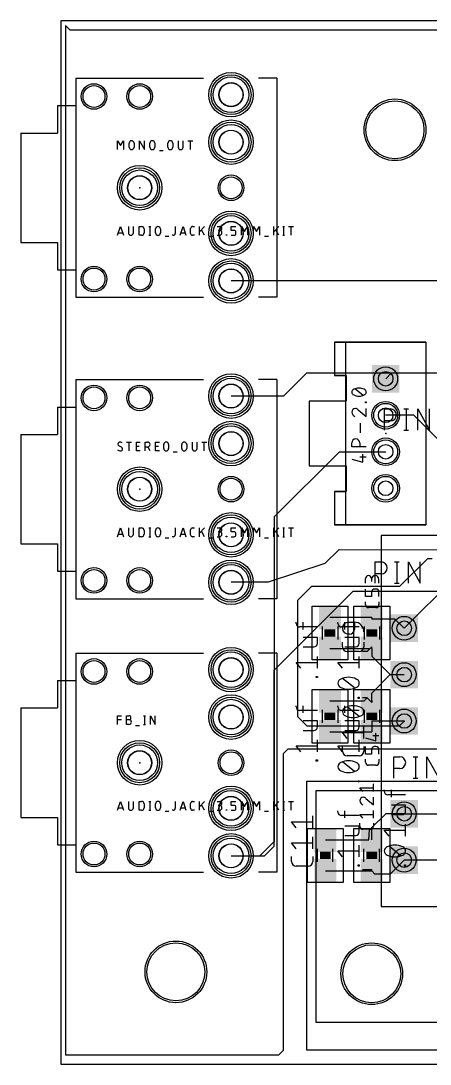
# Model space of a CAD drawing. Extents: x -1.9 to 15.8, y 0 to 5.9.
# Drawn here: x 0.714 to 1.596, y 1.6 to 3.85 of the extents above; entities that cross this region are included whole.
import ezdxf

# ---------------------------------------------------------------- set-up
doc = ezdxf.new("R2010")
doc.units = 0
for name, color, linetype in [('1', 12, 'CONTINUOUS'), ('15', 30, 'CONTINUOUS'), ('16', 132, 'CONTINUOUS'), ('17', 110, 'CONTINUOUS'), ('19', 53, 'CONTINUOUS'), ('2', 41, 'CONTINUOUS'), ('20', 31, 'CONTINUOUS'), ('21', 253, 'CONTINUOUS'), ('23', 53, 'CONTINUOUS'), ('25', 253, 'CONTINUOUS'), ('27', 253, 'CONTINUOUS'), ('29', 253, 'CONTINUOUS'), ('30', 253, 'CONTINUOUS'), ('31', 253, 'CONTINUOUS'), ('35', 253, 'CONTINUOUS'), ('39', 12, 'CONTINUOUS'), ('44', 253, 'CONTINUOUS'), ('51', 253, 'CONTINUOUS')]:
    doc.layers.add(name, color=color, linetype=linetype)

# ---------------------------------------------------------------- blocks, each defined once
blk = doc.blocks.new('RECT')
blk.add_solid([(-0.5, -0.5), (0.5, -0.5), (-0.5, 0.5), (0.5, 0.5)])
blk = doc.blocks.new('ROUNDP')
blk.add_circle((0, 0), 0.5)
blk = doc.blocks.new('SQUAREP')
blk.add_solid([(-0.5, -0.5), (0.5, -0.5), (-0.5, 0.5), (0.5, 0.5)])

msp = doc.modelspace()

# ---------------------------------------------------------------- linework, layer by layer
at = {"layer": '1'}
for p, q in [((1.829213, 3.289213), (1.16685, 3.289213)), ((1.4, 2.92), (1.26, 2.78)), ((1.49937, 2.92), (1.4, 2.92)), ((1.5, 2.92063), (1.49937, 2.92)), ((1.26, 2.78), (1.26, 2.08)), ((1.73, 2.73), (1.54, 2.54)), ((1.59, 2.69), (1.53, 2.63)), ((1.6, 2.69), (1.59, 2.69)), ((1.34, 2.63), (1.31, 2.6)), ((1.53, 2.63), (1.34, 2.63)), ((1.31, 2.6), (1.31, 2.35)), ((1.47, 2.563465), (1.38, 2.563465)), ((1.469867, 2.563331), (1.469843, 2.559685)), ((1.47, 2.563465), (1.469867, 2.563331)), ((1.47, 2.563465), (1.470023, 2.56)), ((1.52, 2.56), (1.470023, 2.56)), ((1.52, 2.56), (1.54, 2.54)), ((1.47, 2.5), (1.465, 2.495)), ((1.47, 2.496535), (1.47, 2.5)), ((1.38, 2.496535), (1.463465, 2.496535)), ((1.46, 2.49), (1.450315, 2.49)), ((1.465, 2.495), (1.46, 2.49)), ((1.463465, 2.496535), (1.465, 2.495)), ((1.47, 2.496535), (1.47, 2.48)), ((1.47, 2.48), (1.51, 2.44)), ((1.47, 2.4), (1.51, 2.44)), ((1.51, 2.44), (1.54, 2.44)), ((1.46, 2.39), (1.450315, 2.39)), ((1.453465, 2.383465), (1.46, 2.39)), ((1.47, 2.38), (1.46, 2.39)), ((1.47, 2.383465), (1.47, 2.4)), ((1.38, 2.383465), (1.453465, 2.383465)), ((1.47, 2.383465), (1.47, 2.38)), ((1.31, 2.35), (1.330157, 2.329843)), ((1.469843, 2.340315), (1.47, 2.316535)), ((1.470157, 2.34), (1.47, 2.316535)), ((1.54, 2.34), (1.470157, 2.34)), ((1.529843, 2.329843), (1.54, 2.34)), ((1.330157, 2.329843), (1.529843, 2.329843)), ((1.5, 2.14), (1.47, 2.11)), ((1.54, 2.14), (1.5, 2.14)), ((1.54, 2.14), (1.85, 2.14)), ((1.463465, 2.083465), (1.465, 2.105)), ((1.47, 2.11), (1.465, 2.105)), ((1.47, 2.083465), (1.47, 2.11)), ((1.26, 2.08), (1.229213, 2.049213)), ((1.37, 2.083465), (1.463465, 2.083465)), ((1.16685, 2.049213), (1.229213, 2.049213)), ((1.51, 2.01), (1.54, 2.04)), ((1.85, 2.04), (1.54, 2.04)), ((1.37, 2.016535), (1.47, 2.016535)), ((1.450315, 2.02), (1.47, 2.02)), ((1.47, 2.016535), (1.47, 2.02)), ((1.47, 2.016535), (1.476535, 2.01)), ((1.51, 2.01), (1.476535, 2.01))]:
    msp.add_line(p, q, dxfattribs=at)
at = {"layer": '15'}
for p, q in [((1.35, 1.69), (1.35, 2.19)), ((1.35, 2.19), (1.7, 2.19)), ((13.6, 1.69), (1.35, 1.69))]:
    msp.add_line(p, q, dxfattribs=at)
at = {"layer": '16'}
for p, q in [((1.33, 3.090787), (1.28, 3.040787)), ((1.33, 3.090787), (1.512677, 3.090787)), ((1.5, 3.07811), (1.512677, 3.090787)), ((1.512677, 3.090787), (1.640787, 3.090787)), ((1.28, 3.040787), (1.16685, 3.040787)), ((1.5, 2.99937), (1.50063, 3)), ((1.50063, 3), (1.56, 3)), ((1.56, 3), (1.62, 2.94)), ((1.399442, 2.710229), (1.369213, 2.68)), ((1.399442, 2.710229), (1.62, 2.709213)), ((1.369213, 2.68), (1.24685, 2.639213)), ((1.24685, 2.639213), (1.16685, 2.639213)), ((1.26, 2.45), (1.43, 2.62)), ((1.43, 2.62), (1.95, 2.62)), ((1.26, 2.07), (1.26, 2.45)), ((1.239213, 2.049213), (1.26, 2.07)), ((1.16685, 2.049213), (1.239213, 2.049213))]:
    msp.add_line(p, q, dxfattribs=at)
at = {"layer": '19'}
msp.add_line((1.38, 2.316535), (1.47, 2.316535), dxfattribs=at)
at = {"layer": '2'}
for p, q in [((0.82, 3.83), (0.81, 3.84)), ((0.81, 3.84), (0.81, 1.62)), ((10.02, 3.83), (0.82, 3.83)), ((1.28, 2.27), (1.29, 2.28)), ((1.29, 2.28), (1.64, 2.28)), ((1.28, 1.63), (1.28, 2.27)), ((1.33, 1.63), (1.33, 2.21)), ((1.33, 2.21), (1.67, 2.21)), ((0.81, 1.62), (1.27, 1.62)), ((1.27, 1.62), (1.28, 1.63)), ((13.54, 1.63), (1.33, 1.63))]:
    msp.add_line(p, q, dxfattribs=at)
at = {"layer": '20'}
for p, q in [((0.8, 3.85), (0.8, 1.6)), ((13.65, 3.85), (0.8, 3.85)), ((0.8, 1.6), (13.65, 1.6))]:
    msp.add_line(p, q, dxfattribs=at)
for centre, radius in [((0.871575, 3.68685), 0.023622), ((0.97, 3.68685), 0.023622), ((1.52, 3.615), 0.0625), ((1.16685, 3.49), 0.023622), ((0.871575, 3.29315), 0.023622), ((0.97, 3.29315), 0.023622), ((0.871575, 3.03685), 0.023622), ((0.97, 3.03685), 0.023622), ((1.16685, 2.84), 0.023622), ((0.871575, 2.64315), 0.023622), ((0.97, 2.64315), 0.023622), ((0.871575, 2.44685), 0.023622), ((0.97, 2.44685), 0.023622), ((1.16685, 2.25), 0.023622), ((0.871575, 2.05315), 0.023622), ((0.97, 2.05315), 0.023622), ((1.048, 1.799), 0.0625), ((1.47, 1.795), 0.0625)]:
    msp.add_circle(centre, radius, dxfattribs=at)
at = {"layer": '21'}
for p, q in [((0.832205, 3.72622), (1.107795, 3.72622)), ((0.832205, 3.72622), (0.832205, 3.25378)), ((1.265276, 3.72622), (1.225906, 3.72622)), ((1.265276, 3.72622), (1.265276, 3.25378)), ((0.832205, 3.25378), (1.107795, 3.25378)), ((1.265276, 3.25378), (1.225906, 3.25378)), ((1.413386, 3.15685), (1.389764, 3.15685)), ((1.389764, 3.15685), (1.389764, 3.085984)), ((1.586614, 3.15685), (1.413386, 3.15685)), ((1.413386, 3.15685), (1.413386, 3.085984)), ((1.53937, 3.15685), (1.46063, 3.15685)), ((1.586614, 3.15685), (1.586614, 2.76315)), ((1.389764, 3.085984), (1.413386, 3.085984)), ((1.413386, 3.085984), (1.413386, 2.834016)), ((0.832205, 3.07622), (1.107795, 3.07622)), ((0.832205, 3.07622), (0.832205, 2.60378)), ((1.265276, 3.07622), (1.225906, 3.07622)), ((1.265276, 3.07622), (1.265276, 2.60378)), ((1.413386, 2.834016), (1.389764, 2.834016)), ((1.389764, 2.834016), (1.389764, 2.76315)), ((1.413386, 2.834016), (1.413386, 2.76315)), ((1.389764, 2.76315), (1.413386, 2.76315)), ((1.413386, 2.76315), (1.586614, 2.76315)), ((1.559055, 2.76315), (1.440945, 2.76315)), ((1.79, 2.74), (1.49, 2.74)), ((1.49, 2.74), (1.49, 1.94)), ((0.832205, 2.60378), (1.107795, 2.60378)), ((1.265276, 2.60378), (1.225906, 2.60378)), ((0.832205, 2.48622), (1.107795, 2.48622)), ((0.832205, 2.48622), (0.832205, 2.01378)), ((1.265276, 2.48622), (1.225906, 2.48622)), ((1.265276, 2.48622), (1.265276, 2.01378)), ((0.832205, 2.01378), (1.107795, 2.01378)), ((1.265276, 2.01378), (1.225906, 2.01378)), ((1.49, 1.94), (1.79, 1.94))]:
    msp.add_line(p, q, dxfattribs=at)
at = {"layer": '23'}
for p in [(0.97, 3.49), (1.5, 2.96), (0.97, 2.84), (1.38, 2.53), (1.47, 2.53), (1.38, 2.35), (1.47, 2.35), (1.54, 2.34), (0.97, 2.25), (1.37, 2.05), (1.47, 2.05)]:
    msp.add_point(p, dxfattribs=at)
at = {"layer": '25'}
for p, q in [((0.9225, 3.5725), (0.9225, 3.5915)), ((0.9225, 3.5915), (0.928833, 3.580944)), ((0.928833, 3.580944), (0.935167, 3.5915)), ((0.935167, 3.5915), (0.935167, 3.5725)), ((0.947315, 3.577778), (0.947315, 3.586222)), ((0.957871, 3.586222), (0.957871, 3.577778)), ((0.969635, 3.5725), (0.969635, 3.5915)), ((0.969635, 3.5915), (0.980191, 3.5725)), ((0.980191, 3.5725), (0.980191, 3.5915)), ((0.991955, 3.577778), (0.991955, 3.586222)), ((1.002511, 3.586222), (1.002511, 3.577778)), ((1.030835, 3.577778), (1.030835, 3.586222)), ((1.04139, 3.586222), (1.04139, 3.577778)), ((1.053155, 3.5915), (1.053155, 3.577778)), ((1.06371, 3.577778), (1.06371, 3.5915)), ((1.074035, 3.5915), (1.08459, 3.5915)), ((1.079312, 3.5725), (1.079312, 3.5915)), ((1.012451, 3.570389), (1.020895, 3.570389)), ((0.930944, 2.930417), (0.925139, 2.933583)), ((0.94194, 2.9415), (0.952495, 2.9415)), ((0.947218, 2.9225), (0.947218, 2.9415)), ((0.962897, 2.9225), (0.962897, 2.9415)), ((0.962897, 2.9415), (0.971341, 2.9415)), ((0.962897, 2.933055), (0.96923, 2.933055)), ((0.98179, 2.9225), (0.98179, 2.9415)), ((0.98179, 2.9415), (0.987068, 2.9415)), ((0.987068, 2.930944), (0.98179, 2.930944)), ((0.992346, 2.9225), (0.988124, 2.930944)), ((1.003936, 2.9225), (1.003936, 2.9415)), ((1.003936, 2.9415), (1.012381, 2.9415)), ((1.003936, 2.933055), (1.010269, 2.933055)), ((1.021859, 2.927778), (1.021859, 2.936222)), ((1.032414, 2.936222), (1.032414, 2.927778)), ((1.060739, 2.927778), (1.060739, 2.936222)), ((1.071294, 2.936222), (1.071294, 2.927778)), ((1.083058, 2.9415), (1.083058, 2.927778)), ((1.093614, 2.927778), (1.093614, 2.9415)), ((1.103938, 2.9415), (1.114494, 2.9415)), ((1.109216, 2.9225), (1.109216, 2.9415)), ((0.971341, 2.9225), (0.962897, 2.9225)), ((1.012381, 2.9225), (1.003936, 2.9225)), ((1.042354, 2.920389), (1.050799, 2.920389)), ((1.4565, 2.637389), (1.4565, 2.647055)), ((1.469389, 2.647055), (1.469389, 2.640611)), ((1.4855, 2.637389), (1.4855, 2.645444)), ((1.4565, 2.608589), (1.4565, 2.6247)), ((1.469389, 2.618255), (1.469389, 2.608589)), ((1.479056, 2.6247), (1.475833, 2.6247)), ((1.4855, 2.608589), (1.4855, 2.618255)), ((1.469389, 2.608589), (1.4565, 2.608589)), ((1.4565, 2.590942), (1.4565, 2.597387)), ((1.4855, 2.597387), (1.4855, 2.590942)), ((1.479056, 2.584498), (1.462945, 2.584498)), ((1.419778, 2.553), (1.432556, 2.553)), ((1.432556, 2.553), (1.432556, 2.537667)), ((1.422333, 2.527445), (1.419778, 2.527445)), ((1.407, 2.500036), (1.407, 2.510258)), ((1.453, 2.510258), (1.453, 2.500036)), ((1.442778, 2.489814), (1.417222, 2.489814)), ((1.442778, 2.35), (1.417222, 2.370445)), ((0.9225, 2.3325), (0.9225, 2.3515)), ((0.9225, 2.3515), (0.930944, 2.3515)), ((0.9225, 2.343055), (0.930944, 2.343055)), ((0.94172, 2.3325), (0.94172, 2.3515)), ((0.94172, 2.3515), (0.946997, 2.3515)), ((0.94172, 2.343055), (0.946997, 2.343055)), ((0.978149, 2.3515), (0.982371, 2.3515)), ((0.98026, 2.3515), (0.98026, 2.3325)), ((0.992983, 2.3325), (0.992983, 2.3515)), ((0.992983, 2.3515), (1.003538, 2.3325)), ((1.003538, 2.3325), (1.003538, 2.3515)), ((0.946997, 2.3325), (0.94172, 2.3325)), ((0.960918, 2.330389), (0.969363, 2.330389)), ((0.978149, 2.3325), (0.982371, 2.3325)), ((1.453, 2.302445), (1.453, 2.328)), ((1.417222, 2.302445), (1.407, 2.315222)), ((1.407, 2.315222), (1.453, 2.315222)), ((1.4565, 2.303833), (1.479056, 2.297389)), ((1.472611, 2.308667), (1.4855, 2.308667)), ((1.479056, 2.297389), (1.479056, 2.3135)), ((1.407, 2.275036), (1.407, 2.285258)), ((1.453, 2.285258), (1.453, 2.275036)), ((1.4565, 2.268589), (1.4565, 2.2847)), ((1.469389, 2.278255), (1.469389, 2.268589)), ((1.479056, 2.2847), (1.475833, 2.2847)), ((1.4855, 2.268589), (1.4855, 2.278255)), ((1.442778, 2.264814), (1.417222, 2.264814)), ((1.469389, 2.268589), (1.4565, 2.268589)), ((1.4565, 2.250942), (1.4565, 2.257387)), ((1.4855, 2.257387), (1.4855, 2.250942)), ((1.479056, 2.244498), (1.462945, 2.244498)), ((1.450945, 2.188191), (1.4445, 2.196246)), ((1.4445, 2.196246), (1.4735, 2.196246)), ((1.4735, 2.188191), (1.4735, 2.204302)), ((1.457389, 2.173085), (1.4735, 2.159391)), ((1.4735, 2.159391), (1.4735, 2.175502)), ((1.450945, 2.130591), (1.4445, 2.138646)), ((1.4445, 2.138646), (1.4735, 2.138646)), ((1.4735, 2.130591), (1.4735, 2.146702)), ((1.307222, 2.109631), (1.297, 2.122408)), ((1.297, 2.122408), (1.343, 2.122408)), ((1.343, 2.109631), (1.343, 2.135186)), ((1.4445, 2.112944), (1.4445, 2.119389)), ((1.4735, 2.119389), (1.4735, 2.112944)), ((1.467056, 2.1065), (1.450945, 2.1065)), ((1.307222, 2.064631), (1.297, 2.077408)), ((1.297, 2.077408), (1.343, 2.077408)), ((1.343, 2.064631), (1.343, 2.090186)), ((1.297, 2.037222), (1.297, 2.047444)), ((1.332778, 2.027), (1.307222, 2.027)), ((1.343, 2.047444), (1.343, 2.037222))]:
    msp.add_line(p, q, dxfattribs=at)
for centre, radius, start, end in [((0.952593, 3.586222), 0.005278, 0, 180), ((0.952593, 3.577778), 0.005278, 180, 0), ((0.997233, 3.586222), 0.005278, 0, 180), ((0.997233, 3.577778), 0.005278, 180, 0), ((1.036112, 3.586222), 0.005278, 0, 180), ((1.036112, 3.577778), 0.005278, 180, 0), ((1.058432, 3.577778), 0.005278, 180, 0), ((0.928833, 2.93142), 0.00892, 224.762097, 269.999596), ((0.92725, 2.937278), 0.004222, 89.99833, 180), ((0.927316, 2.937278), 0.004288, 179.999447, 239.490727), ((0.92725, 2.933583), 0.007917, 53.130102, 89.998219), ((0.928833, 2.926722), 0.004222, 270, 0), ((0.928767, 2.926722), 0.004288, 0.000155, 59.490019), ((0.987068, 2.936222), 0.005278, 270, 90), ((1.027137, 2.936222), 0.005278, 0, 180), ((1.027137, 2.927778), 0.005278, 180, 0), ((1.066016, 2.936222), 0.005278, 0, 180), ((1.066016, 2.927778), 0.005278, 180, 0), ((1.088336, 2.927778), 0.005278, 180, 0), ((1.462944, 2.647055), 0.006444, 0, 180), ((1.477444, 2.645444), 0.008056, 0, 180), ((1.475833, 2.618255), 0.006445, 90, 179.998906), ((1.479056, 2.618255), 0.006444, 0, 90), ((1.462945, 2.590943), 0.006445, 180.002188, 270), ((1.479056, 2.590942), 0.006444, 270, 0), ((1.419778, 2.540222), 0.012778, 90, 270), ((1.432556, 2.532556), 0.020444, 0, 90), ((1.422333, 2.537667), 0.010222, 270, 0), ((1.417222, 2.500036), 0.010222, 180.001379, 270), ((1.442778, 2.500036), 0.010222, 270, 0), ((1.416455, 2.360222), 0.009455, 108.924048, 180.000149), ((1.43, 2.335092), 0.037908, 90.000127, 115.988859), ((1.43, 2.335092), 0.037908, 64.011232, 89.999968), ((1.443544, 2.360222), 0.009456, 0.000034, 71.074725), ((0.946997, 2.347278), 0.004222, 270, 90), ((0.946997, 2.337778), 0.005278, 270, 90), ((1.416455, 2.360222), 0.009455, 179.999972, 251.075831), ((1.43, 2.385352), 0.037908, 244.0111, 269.999914), ((1.43, 2.385353), 0.037908, 269.999991, 295.988809), ((1.443544, 2.360222), 0.009456, 288.925396, 359.999845), ((1.417222, 2.275036), 0.010222, 180.001379, 270), ((1.442778, 2.275036), 0.010222, 270, 0), ((1.475833, 2.278255), 0.006445, 90, 179.998906), ((1.479056, 2.278255), 0.006444, 0, 90), ((1.462945, 2.250943), 0.006445, 180.002188, 270), ((1.479056, 2.250942), 0.006444, 270, 0), ((1.45175, 2.168252), 0.00725, 90, 180), ((1.453814, 2.168252), 0.009314, 180.000104, 252.055305), ((1.45175, 2.167715), 0.007787, 43.602033, 90.000182), ((1.450945, 2.112945), 0.006445, 180.002188, 270), ((1.467056, 2.112944), 0.006444, 270, 0), ((1.307222, 2.037222), 0.010222, 180.001379, 270), ((1.332778, 2.037222), 0.010222, 270, 0)]:
    msp.add_arc(centre, radius, start, end, dxfattribs=at)
at = {"layer": '27'}
for p, q in [((0.9225, 3.3875), (0.928833, 3.4065)), ((0.928833, 3.4065), (0.935167, 3.3875)), ((0.945875, 3.4065), (0.945875, 3.392778)), ((0.956431, 3.392778), (0.956431, 3.4065)), ((0.968915, 3.3875), (0.968915, 3.4065)), ((0.968915, 3.4065), (0.974193, 3.4065)), ((0.979471, 3.401222), (0.979471, 3.392778)), ((0.990082, 3.4065), (0.994304, 3.4065)), ((0.992193, 3.4065), (0.992193, 3.3875)), ((1.004195, 3.392778), (1.004195, 3.401222)), ((1.014751, 3.401222), (1.014751, 3.392778)), ((1.046589, 3.4065), (1.046589, 3.391722)), ((1.057139, 3.3875), (1.063472, 3.4065)), ((1.063472, 3.4065), (1.069806, 3.3875)), ((1.079681, 3.391722), (1.079681, 3.402278)), ((1.083904, 3.4065), (1.088126, 3.4065)), ((1.099091, 3.3875), (1.099091, 3.4065)), ((1.109647, 3.4065), (1.099091, 3.394889)), ((1.109647, 3.3875), (1.103313, 3.399111)), ((1.136674, 3.4065), (1.143007, 3.4065)), ((1.143007, 3.398055), (1.138785, 3.398055)), ((1.166914, 3.398055), (1.166914, 3.4065)), ((1.166914, 3.4065), (1.177469, 3.4065)), ((1.173247, 3.398055), (1.166914, 3.398055)), ((1.189618, 3.3875), (1.189618, 3.4065)), ((1.189618, 3.4065), (1.195951, 3.395944)), ((1.195951, 3.395944), (1.202285, 3.4065)), ((1.202285, 3.4065), (1.202285, 3.3875)), ((1.215538, 3.3875), (1.215538, 3.4065)), ((1.215538, 3.4065), (1.221871, 3.395944)), ((1.221871, 3.395944), (1.228205, 3.4065)), ((1.228205, 3.4065), (1.228205, 3.3875)), ((1.25893, 3.3875), (1.25893, 3.4065)), ((1.269486, 3.4065), (1.25893, 3.394889)), ((1.269486, 3.3875), (1.263152, 3.399111)), ((1.27808, 3.4065), (1.282302, 3.4065)), ((1.280191, 3.4065), (1.280191, 3.3875)), ((1.290753, 3.4065), (1.301309, 3.4065)), ((1.296031, 3.3875), (1.296031, 3.4065)), ((0.933583, 3.39225), (0.924083, 3.39225)), ((0.974193, 3.3875), (0.968915, 3.3875)), ((0.990082, 3.3875), (0.994304, 3.3875)), ((1.024691, 3.385389), (1.033135, 3.385389)), ((1.042366, 3.3875), (1.040255, 3.3875)), ((1.068222, 3.39225), (1.058722, 3.39225)), ((1.088126, 3.3875), (1.083904, 3.3875)), ((1.11829, 3.385389), (1.126734, 3.385389)), ((1.136674, 3.3875), (1.141952, 3.3875)), ((1.156544, 3.3875), (1.156544, 3.388555)), ((1.156544, 3.388555), (1.157599, 3.388555)), ((1.157599, 3.3875), (1.156544, 3.3875)), ((1.157599, 3.388555), (1.157599, 3.3875)), ((1.166914, 3.3875), (1.173247, 3.3875)), ((1.177469, 3.391722), (1.177469, 3.393833)), ((1.239249, 3.385389), (1.247694, 3.385389)), ((1.27808, 3.3875), (1.282302, 3.3875)), ((1.451111, 3.0425), (1.433889, 3.056278)), ((1.456278, 3.026478), (1.456278, 3.0282)), ((1.456278, 3.0282), (1.458, 3.0282)), ((1.458, 3.026478), (1.456278, 3.026478)), ((1.458, 3.0282), (1.458, 3.026478)), ((1.440778, 3.011317), (1.458, 2.996678)), ((1.458, 2.996678), (1.458, 3.0139)), ((1.497612, 2.967), (1.497612, 3.013)), ((1.497612, 3.013), (1.51039, 3.013)), ((1.539112, 3.013), (1.549334, 3.013)), ((1.544223, 3.013), (1.544223, 2.967)), ((1.568945, 2.967), (1.568945, 3.013)), ((1.568945, 3.013), (1.5945, 2.967)), ((1.5945, 2.967), (1.5945, 3.013)), ((1.445945, 2.961356), (1.445945, 2.982022)), ((1.51039, 2.987444), (1.497612, 2.987444)), ((1.539112, 2.967), (1.549334, 2.967)), ((1.427, 2.931095), (1.427, 2.939706)), ((1.458, 2.931095), (1.427, 2.931095)), ((1.444222, 2.939706), (1.444222, 2.931095)), ((1.427, 2.904867), (1.451111, 2.897978)), ((1.444222, 2.910034), (1.458, 2.910034)), ((1.451111, 2.897978), (1.451111, 2.9152)), ((0.9225, 2.7375), (0.928833, 2.7565)), ((0.928833, 2.7565), (0.935167, 2.7375)), ((0.945875, 2.7565), (0.945875, 2.742778)), ((0.956431, 2.742778), (0.956431, 2.7565)), ((0.968915, 2.7375), (0.968915, 2.7565)), ((0.968915, 2.7565), (0.974193, 2.7565)), ((0.979471, 2.751222), (0.979471, 2.742778)), ((0.990082, 2.7565), (0.994304, 2.7565)), ((0.992193, 2.7565), (0.992193, 2.7375)), ((1.004195, 2.742778), (1.004195, 2.751222)), ((1.014751, 2.751222), (1.014751, 2.742778)), ((1.046589, 2.7565), (1.046589, 2.741722)), ((1.057139, 2.7375), (1.063472, 2.7565)), ((1.063472, 2.7565), (1.069806, 2.7375)), ((1.079681, 2.741722), (1.079681, 2.752278)), ((1.083904, 2.7565), (1.088126, 2.7565)), ((1.099091, 2.7375), (1.099091, 2.7565)), ((1.109647, 2.7565), (1.099091, 2.744889)), ((1.109647, 2.7375), (1.103313, 2.749111)), ((1.136674, 2.7565), (1.143007, 2.7565)), ((1.143007, 2.748055), (1.138785, 2.748055)), ((1.166914, 2.748055), (1.166914, 2.7565)), ((1.166914, 2.7565), (1.177469, 2.7565)), ((1.173247, 2.748055), (1.166914, 2.748055)), ((1.189618, 2.7375), (1.189618, 2.7565)), ((1.189618, 2.7565), (1.195951, 2.745944)), ((1.195951, 2.745944), (1.202285, 2.7565)), ((1.202285, 2.7565), (1.202285, 2.7375)), ((1.215538, 2.7375), (1.215538, 2.7565)), ((1.215538, 2.7565), (1.221871, 2.745944)), ((1.221871, 2.745944), (1.228205, 2.7565)), ((1.228205, 2.7565), (1.228205, 2.7375)), ((1.25893, 2.7375), (1.25893, 2.7565)), ((1.269486, 2.7565), (1.25893, 2.744889)), ((1.269486, 2.7375), (1.263152, 2.749111)), ((1.27808, 2.7565), (1.282302, 2.7565)), ((1.280191, 2.7565), (1.280191, 2.7375)), ((1.290753, 2.7565), (1.301309, 2.7565)), ((1.296031, 2.7375), (1.296031, 2.7565)), ((0.933583, 2.74225), (0.924083, 2.74225)), ((0.974193, 2.7375), (0.968915, 2.7375)), ((0.990082, 2.7375), (0.994304, 2.7375)), ((1.024691, 2.735389), (1.033135, 2.735389)), ((1.042366, 2.7375), (1.040255, 2.7375)), ((1.068222, 2.74225), (1.058722, 2.74225)), ((1.088126, 2.7375), (1.083904, 2.7375)), ((1.11829, 2.735389), (1.126734, 2.735389)), ((1.136674, 2.7375), (1.141952, 2.7375)), ((1.156544, 2.7375), (1.156544, 2.738555)), ((1.156544, 2.738555), (1.157599, 2.738555)), ((1.157599, 2.7375), (1.156544, 2.7375)), ((1.157599, 2.738555), (1.157599, 2.7375)), ((1.166914, 2.7375), (1.173247, 2.7375)), ((1.177469, 2.741722), (1.177469, 2.743833)), ((1.239249, 2.735389), (1.247694, 2.735389)), ((1.27808, 2.7375), (1.282302, 2.7375)), ((1.477612, 2.637), (1.477612, 2.683)), ((1.477612, 2.683), (1.49039, 2.683)), ((1.519112, 2.683), (1.529334, 2.683)), ((1.524223, 2.683), (1.524223, 2.637)), ((1.548945, 2.637), (1.548945, 2.683)), ((1.548945, 2.683), (1.5745, 2.637)), ((1.5745, 2.637), (1.5745, 2.683)), ((1.49039, 2.657444), (1.477612, 2.657444)), ((1.519112, 2.637), (1.529334, 2.637)), ((1.307, 2.550444), (1.307, 2.553)), ((1.353, 2.542778), (1.314667, 2.542778)), ((1.322333, 2.537667), (1.322333, 2.553)), ((1.397, 2.550444), (1.397, 2.553)), ((1.443, 2.542778), (1.404667, 2.542778)), ((1.412333, 2.537667), (1.412333, 2.553)), ((1.353, 2.520256), (1.322333, 2.520256)), ((1.353, 2.507478), (1.353, 2.520256)), ((1.443, 2.520256), (1.412333, 2.520256)), ((1.443, 2.507478), (1.443, 2.520256)), ((1.322333, 2.499811), (1.345333, 2.499811)), ((1.412333, 2.499811), (1.435333, 2.499811)), ((1.353, 2.453756), (1.353, 2.479311)), ((1.443, 2.453756), (1.443, 2.479311)), ((1.317222, 2.453756), (1.307, 2.466533)), ((1.307, 2.466533), (1.353, 2.466533)), ((1.407222, 2.453756), (1.397, 2.466533)), ((1.397, 2.466533), (1.443, 2.466533)), ((1.350445, 2.433756), (1.350445, 2.436311)), ((1.350445, 2.436311), (1.353, 2.436311)), ((1.353, 2.433756), (1.350445, 2.433756)), ((1.353, 2.436311), (1.353, 2.433756)), ((1.432778, 2.411311), (1.407222, 2.431756)), ((1.440445, 2.388756), (1.440445, 2.391311)), ((1.440445, 2.391311), (1.443, 2.391311)), ((1.443, 2.388756), (1.440445, 2.388756)), ((1.443, 2.391311), (1.443, 2.388756)), ((1.307, 2.370444), (1.307, 2.373)), ((1.353, 2.362778), (1.314667, 2.362778)), ((1.322333, 2.357667), (1.322333, 2.373)), ((1.397, 2.370444), (1.397, 2.373)), ((1.443, 2.362778), (1.404667, 2.362778)), ((1.412333, 2.357667), (1.412333, 2.373)), ((1.353, 2.340256), (1.322333, 2.340256)), ((1.353, 2.327478), (1.353, 2.340256)), ((1.443, 2.340256), (1.412333, 2.340256)), ((1.443, 2.327478), (1.443, 2.340256)), ((1.322333, 2.319811), (1.345333, 2.319811)), ((1.412333, 2.319811), (1.435333, 2.319811)), ((1.353, 2.273756), (1.353, 2.299311)), ((1.443, 2.273756), (1.443, 2.299311)), ((1.317222, 2.273756), (1.307, 2.286533)), ((1.307, 2.286533), (1.353, 2.286533)), ((1.407222, 2.273756), (1.397, 2.286533)), ((1.397, 2.286533), (1.443, 2.286533)), ((1.350445, 2.253756), (1.350445, 2.256311)), ((1.350445, 2.256311), (1.353, 2.256311)), ((1.353, 2.253756), (1.350445, 2.253756)), ((1.353, 2.256311), (1.353, 2.253756)), ((1.432778, 2.231311), (1.407222, 2.251756)), ((1.517612, 2.217), (1.517612, 2.263)), ((1.517612, 2.263), (1.53039, 2.263)), ((1.559112, 2.263), (1.569334, 2.263)), ((1.564223, 2.263), (1.564223, 2.217)), ((1.588945, 2.217), (1.588945, 2.263)), ((1.588945, 2.263), (1.6145, 2.217)), ((1.53039, 2.237444), (1.517612, 2.237444)), ((1.440445, 2.208756), (1.440445, 2.211311)), ((1.440445, 2.211311), (1.443, 2.211311)), ((1.443, 2.208756), (1.440445, 2.208756)), ((1.443, 2.211311), (1.443, 2.208756)), ((1.559112, 2.217), (1.569334, 2.217)), ((1.497, 2.188688), (1.497, 2.191244)), ((1.512333, 2.175911), (1.512333, 2.191244)), ((0.9225, 2.1475), (0.928833, 2.1665)), ((0.928833, 2.1665), (0.935167, 2.1475)), ((0.945875, 2.1665), (0.945875, 2.152778)), ((0.956431, 2.152778), (0.956431, 2.1665)), ((0.968915, 2.1475), (0.968915, 2.1665)), ((0.968915, 2.1665), (0.974193, 2.1665)), ((0.979471, 2.161222), (0.979471, 2.152778)), ((0.990082, 2.1665), (0.994304, 2.1665)), ((0.992193, 2.1665), (0.992193, 2.1475)), ((1.004195, 2.152778), (1.004195, 2.161222)), ((1.014751, 2.161222), (1.014751, 2.152778)), ((1.046589, 2.1665), (1.046589, 2.151722)), ((1.057139, 2.1475), (1.063472, 2.1665)), ((1.063472, 2.1665), (1.069806, 2.1475)), ((1.079681, 2.151722), (1.079681, 2.162278)), ((1.083904, 2.1665), (1.088126, 2.1665)), ((1.099091, 2.1475), (1.099091, 2.1665)), ((1.109647, 2.1665), (1.099091, 2.154889)), ((1.136674, 2.1665), (1.143007, 2.1665)), ((1.166914, 2.158055), (1.166914, 2.1665)), ((1.166914, 2.1665), (1.177469, 2.1665)), ((1.189618, 2.1475), (1.189618, 2.1665)), ((1.189618, 2.1665), (1.195951, 2.155944)), ((1.195951, 2.155944), (1.202285, 2.1665)), ((1.202285, 2.1665), (1.202285, 2.1475)), ((1.215538, 2.1475), (1.215538, 2.1665)), ((1.215538, 2.1665), (1.221871, 2.155944)), ((1.221871, 2.155944), (1.228205, 2.1665)), ((1.228205, 2.1665), (1.228205, 2.1475)), ((1.25893, 2.1475), (1.25893, 2.1665)), ((1.269486, 2.1665), (1.25893, 2.154889)), ((1.27808, 2.1665), (1.282302, 2.1665)), ((1.280191, 2.1665), (1.280191, 2.1475)), ((1.290753, 2.1665), (1.301309, 2.1665)), ((1.296031, 2.1475), (1.296031, 2.1665)), ((1.543, 2.181022), (1.504667, 2.181022)), ((0.933583, 2.15225), (0.924083, 2.15225)), ((0.974193, 2.1475), (0.968915, 2.1475)), ((0.990082, 2.1475), (0.994304, 2.1475)), ((1.024691, 2.145389), (1.033135, 2.145389)), ((1.042366, 2.1475), (1.040255, 2.1475)), ((1.068222, 2.15225), (1.058722, 2.15225)), ((1.088126, 2.1475), (1.083904, 2.1475)), ((1.109647, 2.1475), (1.103313, 2.159111)), ((1.11829, 2.145389), (1.126734, 2.145389)), ((1.136674, 2.1475), (1.141952, 2.1475)), ((1.143007, 2.158055), (1.138785, 2.158055)), ((1.156544, 2.1475), (1.156544, 2.148555)), ((1.156544, 2.148555), (1.157599, 2.148555)), ((1.157599, 2.1475), (1.156544, 2.1475)), ((1.157599, 2.148555), (1.157599, 2.1475)), ((1.173247, 2.158055), (1.166914, 2.158055)), ((1.166914, 2.1475), (1.173247, 2.1475)), ((1.177469, 2.151722), (1.177469, 2.153833)), ((1.239249, 2.145389), (1.247694, 2.145389)), ((1.269486, 2.1475), (1.263152, 2.159111)), ((1.27808, 2.1475), (1.282302, 2.1475)), ((1.397, 2.143689), (1.397, 2.146244)), ((1.412333, 2.130911), (1.412333, 2.146244)), ((1.543, 2.1585), (1.512333, 2.1585)), ((1.512333, 2.138055), (1.535333, 2.138055)), ((1.543, 2.145722), (1.543, 2.1585)), ((1.443, 2.136022), (1.404667, 2.136022)), ((1.543, 2.092), (1.543, 2.117555)), ((1.443, 2.1135), (1.412333, 2.1135)), ((1.412333, 2.093055), (1.435333, 2.093055)), ((1.443, 2.100722), (1.443, 2.1135)), ((1.507222, 2.092), (1.497, 2.104777)), ((1.497, 2.104777), (1.543, 2.104777)), ((1.443, 2.047), (1.443, 2.072555)), ((1.532778, 2.049555), (1.507222, 2.07)), ((1.407222, 2.047), (1.397, 2.059778)), ((1.397, 2.059778), (1.443, 2.059778)), ((1.440445, 2.027), (1.440445, 2.029555)), ((1.440445, 2.029555), (1.443, 2.029555)), ((1.443, 2.027), (1.440445, 2.027)), ((1.443, 2.029555), (1.443, 2.027)), ((1.540445, 2.027), (1.540445, 2.029555)), ((1.540445, 2.029555), (1.543, 2.029555)), ((1.543, 2.027), (1.540445, 2.027)), ((1.543, 2.029555), (1.543, 2.027))]:
    msp.add_line(p, q, dxfattribs=at)
for centre, radius, start, end in [((0.974193, 3.401222), 0.005278, 0, 90), ((1.009473, 3.401222), 0.005278, 0, 180), ((1.083904, 3.402278), 0.004222, 90.00167, 180), ((1.141952, 3.392778), 0.005278, 270, 90), ((1.143007, 3.402278), 0.004222, 270, 90), ((1.173247, 3.393833), 0.004222, 0, 90), ((0.951153, 3.392778), 0.005278, 180, 0), ((0.974193, 3.392778), 0.005278, 269.998664, 0), ((1.009473, 3.392778), 0.005278, 180, 0), ((1.042366, 3.391722), 0.004222, 270, 0), ((1.083904, 3.391722), 0.004222, 180, 270), ((1.173247, 3.391722), 0.004222, 270, 0), ((1.433372, 3.049389), 0.006372, 108.921957, 180.000033), ((1.433372, 3.049389), 0.006372, 180.000251, 251.075547), ((1.4425, 3.032455), 0.025545, 89.999973, 115.99018), ((1.4425, 3.066324), 0.025546, 244.011022, 270.00002), ((1.4425, 3.032454), 0.025546, 64.010015, 90.000107), ((1.4425, 3.066324), 0.025547, 269.999839, 295.988843), ((1.451628, 3.049389), 0.006372, 359.999686, 71.075669), ((1.451628, 3.049389), 0.006372, 288.926827, 0.00003), ((1.43475, 3.00615), 0.00775, 90, 180), ((1.436956, 3.00615), 0.009956, 180.000062, 252.055658), ((1.43475, 3.005576), 0.008324, 43.601656, 90.000034), ((1.51039, 3.000222), 0.012778, 270, 90), ((1.435611, 2.939706), 0.008611, 0, 180), ((0.974193, 2.751222), 0.005278, 0, 90), ((1.009473, 2.751222), 0.005278, 0, 180), ((1.083904, 2.752278), 0.004222, 90.00167, 180), ((1.141952, 2.742778), 0.005278, 270, 90), ((1.143007, 2.752278), 0.004222, 270, 90), ((1.173247, 2.743833), 0.004222, 0, 90), ((0.951153, 2.742778), 0.005278, 180, 0), ((0.974193, 2.742778), 0.005278, 269.998664, 0), ((1.009473, 2.742778), 0.005278, 180, 0), ((1.042366, 2.741722), 0.004222, 270, 0), ((1.083904, 2.741722), 0.004222, 180, 270), ((1.173247, 2.741722), 0.004222, 270, 0), ((1.49039, 2.670222), 0.012778, 270, 90), ((1.314667, 2.550445), 0.007667, 180.001839, 270), ((1.404667, 2.550445), 0.007667, 180.001839, 270), ((1.345333, 2.507478), 0.007667, 270, 0), ((1.435333, 2.507478), 0.007667, 270, 0), ((1.406455, 2.421533), 0.009455, 108.924048, 180.000149), ((1.42, 2.396403), 0.037908, 90.000127, 115.988859), ((1.42, 2.396403), 0.037908, 64.011232, 89.999968), ((1.433544, 2.421533), 0.009456, 0.000034, 71.074725), ((1.406455, 2.421533), 0.009455, 179.999972, 251.075831), ((1.42, 2.446664), 0.037908, 244.0111, 269.999914), ((1.42, 2.446664), 0.037908, 269.999991, 295.988809), ((1.433544, 2.421533), 0.009456, 288.925396, 359.999845), ((1.314667, 2.370445), 0.007667, 180.001839, 270), ((1.404667, 2.370445), 0.007667, 180.001839, 270), ((1.345333, 2.327478), 0.007667, 270, 0), ((1.435333, 2.327478), 0.007667, 270, 0), ((1.406455, 2.241533), 0.009455, 108.924048, 180.000149), ((1.42, 2.216403), 0.037908, 90.000127, 115.988859), ((1.42, 2.216403), 0.037908, 64.011232, 89.999968), ((1.433544, 2.241533), 0.009456, 0.000034, 71.074725), ((1.53039, 2.250222), 0.012778, 270, 90), ((1.406455, 2.241533), 0.009455, 179.999972, 251.075831), ((1.42, 2.266664), 0.037908, 244.0111, 269.999914), ((1.42, 2.266664), 0.037908, 269.999991, 295.988809), ((1.433544, 2.241533), 0.009456, 288.925396, 359.999845), ((1.504667, 2.188689), 0.007667, 180.001839, 270), ((0.974193, 2.161222), 0.005278, 0, 90), ((1.009473, 2.161222), 0.005278, 0, 180), ((1.083904, 2.162278), 0.004222, 90.00167, 180), ((1.143007, 2.162278), 0.004222, 270, 90), ((0.951153, 2.152778), 0.005278, 180, 0), ((0.974193, 2.152778), 0.005278, 269.998664, 0), ((1.009473, 2.152778), 0.005278, 180, 0), ((1.042366, 2.151722), 0.004222, 270, 0), ((1.083904, 2.151722), 0.004222, 180, 270), ((1.141952, 2.152778), 0.005278, 270, 90), ((1.173247, 2.153833), 0.004222, 0, 90), ((1.173247, 2.151722), 0.004222, 270, 0), ((1.404667, 2.143689), 0.007667, 180.001839, 270), ((1.535333, 2.145722), 0.007667, 270, 0), ((1.435333, 2.100722), 0.007667, 270, 0), ((1.52, 2.034647), 0.037908, 90.000127, 115.988859), ((1.52, 2.034647), 0.037908, 64.011232, 89.999968), ((1.506455, 2.059778), 0.009455, 108.924048, 180.000149), ((1.506455, 2.059778), 0.009455, 179.999972, 251.075831), ((1.52, 2.084908), 0.037908, 244.0111, 269.999914), ((1.52, 2.084908), 0.037908, 269.999991, 295.988809), ((1.533544, 2.059778), 0.009456, 0.000034, 71.074725), ((1.533544, 2.059778), 0.009456, 288.925396, 359.999845)]:
    msp.add_arc(centre, radius, start, end, dxfattribs=at)
at = {"layer": '29'}
for centre, radius in [((0.871575, 3.68685), 0.027622), ((0.97, 3.68685), 0.027622), ((1.16685, 3.690787), 0.026), ((1.52, 3.615), 0.0665), ((1.16685, 3.588425), 0.026), ((0.97, 3.49), 0.026), ((1.16685, 3.49), 0.027622), ((1.16685, 3.391575), 0.026), ((0.871575, 3.29315), 0.027622), ((0.97, 3.29315), 0.027622), ((1.16685, 3.289213), 0.026), ((0.871575, 3.03685), 0.027622), ((0.97, 3.03685), 0.027622), ((1.16685, 3.040787), 0.026), ((1.16685, 2.938425), 0.026), ((0.97, 2.84), 0.026), ((1.16685, 2.84), 0.027622), ((1.16685, 2.741575), 0.026), ((0.871575, 2.64315), 0.027622), ((0.97, 2.64315), 0.027622), ((1.16685, 2.639213), 0.026), ((1.16685, 2.450787), 0.026), ((0.871575, 2.44685), 0.027622), ((0.97, 2.44685), 0.027622), ((1.16685, 2.348425), 0.026), ((0.97, 2.25), 0.026), ((1.16685, 2.25), 0.027622), ((1.16685, 2.151575), 0.026), ((0.871575, 2.05315), 0.027622), ((0.97, 2.05315), 0.027622), ((1.16685, 2.049213), 0.026), ((1.048, 1.799), 0.0665), ((1.47, 1.795), 0.0665)]:
    msp.add_circle(centre, radius, dxfattribs=at)
at = {"layer": '30'}
for centre, radius in [((1.16685, 3.690787), 0.048), ((0.871575, 3.68685), 0.027622), ((0.97, 3.68685), 0.027622), ((1.52, 3.615), 0.0665), ((1.16685, 3.588425), 0.048), ((0.97, 3.49), 0.048), ((1.16685, 3.49), 0.027622), ((1.16685, 3.391575), 0.048), ((1.16685, 3.289213), 0.048), ((0.871575, 3.29315), 0.027622), ((0.97, 3.29315), 0.027622), ((1.16685, 3.040787), 0.048), ((0.871575, 3.03685), 0.027622), ((0.97, 3.03685), 0.027622), ((1.16685, 2.938425), 0.048), ((0.97, 2.84), 0.048), ((1.16685, 2.84), 0.027622), ((1.16685, 2.741575), 0.048), ((1.16685, 2.639213), 0.048), ((0.871575, 2.64315), 0.027622), ((0.97, 2.64315), 0.027622), ((1.16685, 2.450787), 0.048), ((0.871575, 2.44685), 0.027622), ((0.97, 2.44685), 0.027622), ((1.16685, 2.348425), 0.048), ((0.97, 2.25), 0.048), ((1.16685, 2.25), 0.027622), ((1.16685, 2.151575), 0.048), ((1.16685, 2.049213), 0.048), ((0.871575, 2.05315), 0.027622), ((0.97, 2.05315), 0.027622), ((1.048, 1.799), 0.0665), ((1.47, 1.795), 0.0665)]:
    msp.add_circle(centre, radius, dxfattribs=at)
at = {"layer": '39'}
for p, q in [((1.389764, 3.15685), (1.586614, 3.15685)), ((1.39, 3.155), (1.39, 3.085)), ((1.586614, 3.15685), (1.586614, 2.76315)), ((1.39, 3.085), (1.415, 3.085)), ((1.415, 3.085), (1.415, 3.03)), ((1.415, 3.03), (1.335, 3.03)), ((1.335, 3.03), (1.335, 2.89)), ((1.335, 2.89), (1.415, 2.89)), ((1.415, 2.89), (1.415, 2.835)), ((1.415, 2.835), (1.39, 2.835)), ((1.39, 2.835), (1.39, 2.765)), ((1.586614, 2.76315), (1.389764, 2.76315)), ((1.341299, 2.472008), (1.341299, 2.587992)), ((1.341299, 2.587992), (1.418701, 2.587992)), ((1.418701, 2.587992), (1.418701, 2.472008)), ((1.431299, 2.472008), (1.431299, 2.587992)), ((1.431299, 2.587992), (1.508701, 2.587992)), ((1.508701, 2.587992), (1.508701, 2.472008)), ((1.418701, 2.472008), (1.341299, 2.472008)), ((1.508701, 2.472008), (1.431299, 2.472008)), ((1.341299, 2.292008), (1.341299, 2.407992)), ((1.341299, 2.407992), (1.418701, 2.407992)), ((1.418701, 2.407992), (1.418701, 2.292008)), ((1.431299, 2.292008), (1.431299, 2.407992)), ((1.431299, 2.407992), (1.508701, 2.407992)), ((1.508701, 2.407992), (1.508701, 2.292008)), ((1.418701, 2.292008), (1.341299, 2.292008)), ((1.508701, 2.292008), (1.431299, 2.292008)), ((1.331299, 1.992008), (1.331299, 2.107992)), ((1.331299, 2.107992), (1.408701, 2.107992)), ((1.408701, 2.107992), (1.408701, 1.992008)), ((1.431299, 1.992008), (1.431299, 2.107992)), ((1.431299, 2.107992), (1.508701, 2.107992)), ((1.508701, 2.107992), (1.508701, 1.992008)), ((1.408701, 1.992008), (1.331299, 1.992008)), ((1.508701, 1.992008), (1.431299, 1.992008))]:
    msp.add_line(p, q, dxfattribs=at)
at = {"layer": '44'}
for centre, radius in [((1.16685, 3.690787), 0.025591), ((1.16685, 3.588425), 0.025591), ((0.97, 3.49), 0.025591), ((1.16685, 3.391575), 0.025591), ((1.16685, 3.289213), 0.025591), ((1.5, 3.07811), 0.015748), ((1.16685, 3.040787), 0.025591), ((1.5, 2.99937), 0.015748), ((1.16685, 2.938425), 0.025591), ((1.5, 2.92063), 0.015748), ((0.97, 2.84), 0.025591), ((1.5, 2.84189), 0.015748), ((1.16685, 2.741575), 0.025591), ((1.16685, 2.639213), 0.025591), ((1.54, 2.54), 0.015748), ((1.16685, 2.450787), 0.025591), ((1.54, 2.44), 0.015748), ((1.16685, 2.348425), 0.025591), ((1.54, 2.34), 0.015748), ((0.97, 2.25), 0.025591), ((1.16685, 2.151575), 0.025591), ((1.54, 2.14), 0.015748), ((1.16685, 2.049213), 0.025591), ((1.54, 2.04), 0.015748)]:
    msp.add_circle(centre, radius, dxfattribs=at)
at = {"layer": '51'}
for p, q in [((0.832205, 3.72622), (0.832205, 3.667165)), ((0.792835, 3.667165), (0.792835, 3.60811)), ((0.792835, 3.667165), (0.832205, 3.667165)), ((0.714094, 3.60811), (0.714094, 3.37189)), ((0.714094, 3.60811), (0.792835, 3.60811)), ((0.714094, 3.37189), (0.792835, 3.37189)), ((0.792835, 3.37189), (0.792835, 3.312835)), ((0.792835, 3.312835), (0.832205, 3.312835)), ((0.832205, 3.312835), (0.832205, 3.25378)), ((0.832205, 3.07622), (0.832205, 3.017165)), ((0.792835, 3.017165), (0.792835, 2.95811)), ((0.792835, 3.017165), (0.832205, 3.017165)), ((0.714094, 2.95811), (0.714094, 2.72189)), ((0.714094, 2.95811), (0.792835, 2.95811)), ((0.714094, 2.72189), (0.792835, 2.72189)), ((0.792835, 2.72189), (0.792835, 2.662835)), ((0.792835, 2.662835), (0.832205, 2.662835)), ((0.832205, 2.662835), (0.832205, 2.60378)), ((1.363504, 2.544016), (1.363504, 2.515984)), ((1.397008, 2.544016), (1.397008, 2.515984)), ((1.453504, 2.544016), (1.453504, 2.515984)), ((1.487008, 2.544016), (1.487008, 2.515984)), ((0.832205, 2.48622), (0.832205, 2.427165)), ((0.792835, 2.427165), (0.792835, 2.36811)), ((0.792835, 2.427165), (0.832205, 2.427165)), ((0.714094, 2.36811), (0.714094, 2.13189)), ((0.714094, 2.36811), (0.792835, 2.36811)), ((1.363504, 2.364016), (1.363504, 2.335984)), ((1.397008, 2.364016), (1.397008, 2.335984)), ((1.453504, 2.364016), (1.453504, 2.335984)), ((1.487008, 2.364016), (1.487008, 2.335984)), ((0.714094, 2.13189), (0.792835, 2.13189)), ((0.792835, 2.13189), (0.792835, 2.072835)), ((0.792835, 2.072835), (0.832205, 2.072835)), ((0.832205, 2.072835), (0.832205, 2.01378)), ((1.352992, 2.035984), (1.352992, 2.064016)), ((1.386496, 2.035984), (1.386496, 2.064016)), ((1.452992, 2.035984), (1.452992, 2.064016)), ((1.486496, 2.035984), (1.486496, 2.064016))]:
    msp.add_line(p, q, dxfattribs=at)

# ---------------------------------------------------------------- block references
at = {"layer": '1', "xscale": 0.043307, "yscale": 0.03937}
for p, rotation in [((1.38, 2.563465), 270), ((1.47, 2.563465), 270), ((1.38, 2.496535), 270), ((1.47, 2.496535), 270), ((1.38, 2.383465), 270), ((1.47, 2.383465), 270), ((1.38, 2.316535), 270), ((1.47, 2.316535), 270), ((1.37, 2.083465), 90), ((1.47, 2.083465), 90), ((1.37, 2.016535), 90), ((1.47, 2.016535), 90)]:
    msp.add_blockref('RECT', p, dxfattribs=dict(at, rotation=rotation))
at = {"layer": '17'}
for p, xscale, yscale in [((1.16685, 3.690787), 0.086, 0.086), ((1.16685, 3.690787), 0.086, 0.086), ((1.16685, 3.690787), 0.076772, 0.076772), ((1.16685, 3.690787), 0.076772, 0.076772), ((1.16685, 3.588425), 0.086, 0.086), ((1.16685, 3.588425), 0.086, 0.086), ((1.16685, 3.588425), 0.076772, 0.076772), ((1.16685, 3.588425), 0.076772, 0.076772), ((0.97, 3.49), 0.086, 0.086), ((0.97, 3.49), 0.086, 0.086), ((0.97, 3.49), 0.076772, 0.076772), ((0.97, 3.49), 0.076772, 0.076772), ((1.16685, 3.391575), 0.086, 0.086), ((1.16685, 3.391575), 0.086, 0.086), ((1.16685, 3.391575), 0.076772, 0.076772), ((1.16685, 3.391575), 0.076772, 0.076772), ((1.16685, 3.289213), 0.086, 0.086), ((1.16685, 3.289213), 0.086, 0.086), ((1.16685, 3.289213), 0.076772, 0.076772), ((1.16685, 3.289213), 0.076772, 0.076772), ((1.16685, 3.040787), 0.086, 0.086), ((1.16685, 3.040787), 0.086, 0.086), ((1.16685, 3.040787), 0.076772, 0.076772), ((1.16685, 3.040787), 0.076772, 0.076772), ((1.16685, 2.938425), 0.086, 0.086), ((1.16685, 2.938425), 0.086, 0.086), ((1.16685, 2.938425), 0.076772, 0.076772), ((1.16685, 2.938425), 0.076772, 0.076772), ((0.97, 2.84), 0.086, 0.086), ((0.97, 2.84), 0.086, 0.086), ((0.97, 2.84), 0.076772, 0.076772), ((0.97, 2.84), 0.076772, 0.076772), ((1.16685, 2.741575), 0.086, 0.086), ((1.16685, 2.741575), 0.086, 0.086), ((1.16685, 2.741575), 0.076772, 0.076772), ((1.16685, 2.741575), 0.076772, 0.076772), ((1.16685, 2.639213), 0.086, 0.086), ((1.16685, 2.639213), 0.086, 0.086), ((1.16685, 2.639213), 0.076772, 0.076772), ((1.16685, 2.639213), 0.076772, 0.076772), ((1.16685, 2.450787), 0.086, 0.086), ((1.16685, 2.450787), 0.086, 0.086), ((1.16685, 2.450787), 0.076772, 0.076772), ((1.16685, 2.450787), 0.076772, 0.076772), ((1.16685, 2.348425), 0.086, 0.086), ((1.16685, 2.348425), 0.086, 0.086), ((1.16685, 2.348425), 0.076772, 0.076772), ((1.16685, 2.348425), 0.076772, 0.076772), ((0.97, 2.25), 0.086, 0.086), ((0.97, 2.25), 0.086, 0.086), ((0.97, 2.25), 0.076772, 0.076772), ((0.97, 2.25), 0.076772, 0.076772), ((1.16685, 2.151575), 0.086, 0.086), ((1.16685, 2.151575), 0.086, 0.086), ((1.16685, 2.151575), 0.076772, 0.076772), ((1.16685, 2.151575), 0.076772, 0.076772), ((1.16685, 2.049213), 0.086, 0.086), ((1.16685, 2.049213), 0.086, 0.086), ((1.16685, 2.049213), 0.076772, 0.076772), ((1.16685, 2.049213), 0.076772, 0.076772)]:
    msp.add_blockref('ROUNDP', p, dxfattribs=dict(at, xscale=xscale, yscale=yscale))
at = {"layer": '17', "xscale": 0.051496, "yscale": 0.051496}
for name, p, rotation in [('SQUAREP', (1.5, 3.07811), 270), ('ROUNDP', (1.5, 3.07811), 270), ('ROUNDP', (1.5, 3.07811), 270), ('SQUAREP', (1.5, 3.07811), 270), ('ROUNDP', (1.5, 2.99937), 270), ('ROUNDP', (1.5, 2.99937), 270), ('ROUNDP', (1.5, 2.99937), 270), ('ROUNDP', (1.5, 2.99937), 270), ('ROUNDP', (1.5, 2.92063), 270), ('ROUNDP', (1.5, 2.92063), 270), ('ROUNDP', (1.5, 2.92063), 270), ('ROUNDP', (1.5, 2.92063), 270), ('ROUNDP', (1.5, 2.84189), 270), ('ROUNDP', (1.5, 2.84189), 270), ('ROUNDP', (1.5, 2.84189), 270), ('ROUNDP', (1.5, 2.84189), 270), ('SQUAREP', (1.54, 2.54), 90), ('ROUNDP', (1.54, 2.54), 90), ('ROUNDP', (1.54, 2.54), 90), ('SQUAREP', (1.54, 2.54), 90), ('SQUAREP', (1.54, 2.44), 90), ('ROUNDP', (1.54, 2.44), 90), ('ROUNDP', (1.54, 2.44), 90), ('SQUAREP', (1.54, 2.44), 90), ('SQUAREP', (1.54, 2.34), 90), ('ROUNDP', (1.54, 2.34), 90), ('ROUNDP', (1.54, 2.34), 90), ('SQUAREP', (1.54, 2.34), 90), ('SQUAREP', (1.54, 2.14), 90), ('ROUNDP', (1.54, 2.14), 90), ('ROUNDP', (1.54, 2.14), 90), ('SQUAREP', (1.54, 2.14), 90), ('SQUAREP', (1.54, 2.04), 90), ('ROUNDP', (1.54, 2.04), 90), ('ROUNDP', (1.54, 2.04), 90), ('SQUAREP', (1.54, 2.04), 90)]:
    msp.add_blockref(name, p, dxfattribs=dict(at, rotation=rotation))
at = {"layer": '29'}
for name, p, xscale, yscale, rotation in [('SQUAREP', (1.5, 3.07811), 0.059496, 0.059496, 270), ('ROUNDP', (1.5, 2.99937), 0.059496, 0.059496, 270), ('ROUNDP', (1.5, 2.92063), 0.059496, 0.059496, 270), ('ROUNDP', (1.5, 2.84189), 0.059496, 0.059496, 270), ('RECT', (1.38, 2.563465), 0.051307, 0.04737, 270), ('RECT', (1.47, 2.563465), 0.051307, 0.04737, 270), ('SQUAREP', (1.54, 2.54), 0.059496, 0.059496, 90), ('RECT', (1.38, 2.496535), 0.051307, 0.04737, 270), ('RECT', (1.47, 2.496535), 0.051307, 0.04737, 270), ('SQUAREP', (1.54, 2.44), 0.059496, 0.059496, 90), ('RECT', (1.38, 2.383465), 0.051307, 0.04737, 270), ('RECT', (1.47, 2.383465), 0.051307, 0.04737, 270), ('SQUAREP', (1.54, 2.34), 0.059496, 0.059496, 90), ('RECT', (1.38, 2.316535), 0.051307, 0.04737, 270), ('RECT', (1.47, 2.316535), 0.051307, 0.04737, 270), ('SQUAREP', (1.54, 2.14), 0.059496, 0.059496, 90), ('RECT', (1.37, 2.083465), 0.051307, 0.04737, 90), ('RECT', (1.47, 2.083465), 0.051307, 0.04737, 90), ('SQUAREP', (1.54, 2.04), 0.059496, 0.059496, 90), ('RECT', (1.37, 2.016535), 0.051307, 0.04737, 90), ('RECT', (1.47, 2.016535), 0.051307, 0.04737, 90)]:
    msp.add_blockref(name, p, dxfattribs=dict(at, xscale=xscale, yscale=yscale, rotation=rotation))
at = {"layer": '30', "xscale": 0.059496, "yscale": 0.059496}
for name, p, rotation in [('SQUAREP', (1.5, 3.07811), 270), ('ROUNDP', (1.5, 2.99937), 270), ('ROUNDP', (1.5, 2.92063), 270), ('ROUNDP', (1.5, 2.84189), 270), ('SQUAREP', (1.54, 2.54), 90), ('SQUAREP', (1.54, 2.44), 90), ('SQUAREP', (1.54, 2.34), 90), ('SQUAREP', (1.54, 2.14), 90), ('SQUAREP', (1.54, 2.04), 90)]:
    msp.add_blockref(name, p, dxfattribs=dict(at, rotation=rotation))
at = {"layer": '31', "xscale": 0.043307, "yscale": 0.03937}
for p, rotation in [((1.38, 2.563465), 270), ((1.47, 2.563465), 270), ((1.38, 2.496535), 270), ((1.47, 2.496535), 270), ((1.38, 2.383465), 270), ((1.47, 2.383465), 270), ((1.38, 2.316535), 270), ((1.47, 2.316535), 270), ((1.37, 2.083465), 90), ((1.47, 2.083465), 90), ((1.37, 2.016535), 90), ((1.47, 2.016535), 90)]:
    msp.add_blockref('RECT', p, dxfattribs=dict(at, rotation=rotation))
at = {"layer": '35', "xscale": 0.01574, "yscale": 0.023622}
for p, rotation in [((1.38, 2.53), 270), ((1.47, 2.53), 270), ((1.38, 2.35), 270), ((1.47, 2.35), 270), ((1.37, 2.05), 90), ((1.47, 2.05), 90)]:
    msp.add_blockref('RECT', p, dxfattribs=dict(at, rotation=rotation))
at = {"layer": '51', "xscale": 0.019689, "yscale": 0.037402}
for p, rotation in [((1.380201, 2.553156), 270), ((1.470201, 2.553156), 270), ((1.380201, 2.507156), 270), ((1.470201, 2.507156), 270), ((1.380201, 2.373156), 270), ((1.470201, 2.373156), 270), ((1.380201, 2.327156), 270), ((1.470201, 2.327156), 270), ((1.369799, 2.072844), 90), ((1.469799, 2.072844), 90), ((1.369799, 2.026844), 90), ((1.469799, 2.026844), 90)]:
    msp.add_blockref('RECT', p, dxfattribs=dict(at, rotation=rotation))

doc.saveas('drawing.dxf')
